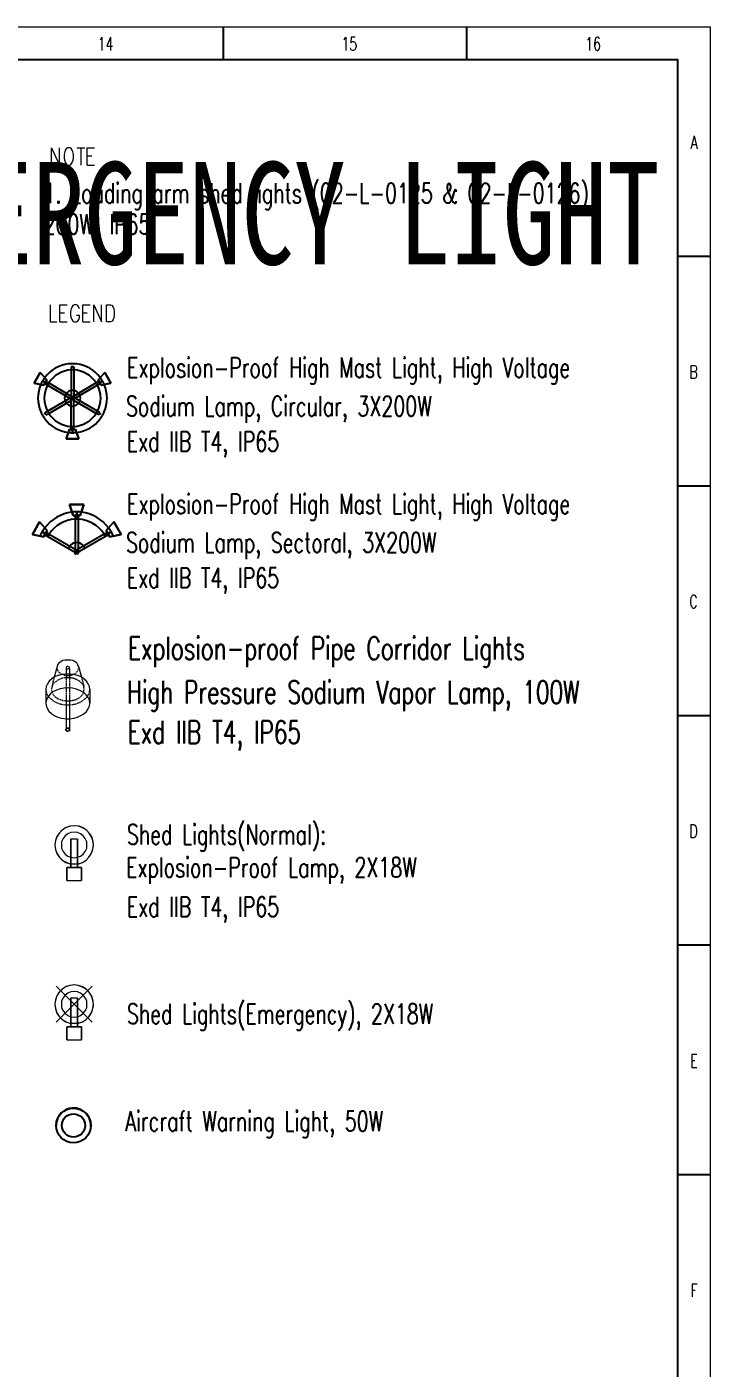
# Model space of a CAD drawing. Header units: millimetres. Extents: x -10601437 to -7750070, y 4687163 to 5113883.
# Drawn here: x -8552413 to -8446589, y 4906151 to 5113883 of the extents above; entities that cross this region are included whole.
import ezdxf
from ezdxf.enums import TextEntityAlignment as Align

# ---------------------------------------------------------------- set-up
doc = ezdxf.new("R2010")
doc.units = ezdxf.units.MM
for name, color, linetype in [('Layer 1', 7, 'Continuous'), ('LGT1', 7, 'Continuous'), ('照明平面设备层', 1, 'Continuous')]:
    doc.layers.add(name, color=color, linetype=linetype)
doc.styles.add('HZTXT', font='simplexs.shx', dxfattribs={"width": 0.7, "bigfont": 'hztxt.shx'})
doc.styles.get("Standard").update_dxf_attribs({"font": 'romanc.SHX', "width": 0.75, "bigfont": 'hztxt.shx'})
doc.styles.add('TEG BORDER', font='txt_qlt.shx', dxfattribs={"width": 0.7, "bigfont": 'hztxt.shx'})

# ---------------------------------------------------------------- blocks, each defined once
blk = doc.blocks.new('252 BORDER A2')
for p, q in [((519.75, 420), (519.75, 415)), ((556.87, 420), (556.87, 415)), ((594, 385), (589, 385)), ((594, 350), (589, 350)), ((594, 315), (589, 315)), ((594, 280), (589, 280)), ((594, 245), (589, 245))]:
    blk.add_line(p, q)
at = {"color": 5, "lineweight": 15}
blk.add_lwpolyline([(0, 420), (594, 420), (594, 0), (0, 0)], close=True, dxfattribs=at)
blk.add_lwpolyline([(5, 415), (589, 415), (589, 5), (5, 5)], close=True)
at = {"char_height": 2, "width": 2, "style": 'TEG BORDER'}
for s, insert, attachment_point in [('\\pi-0.033333;14', (500.67, 418.41), 1), ('\\pi2.2204e-016;15', (537.8, 418.41), 1), ('\\pi0.033333;16', (574.92, 418.41), 1), ('A', (592.09, 403.39), 3), ('B', (592.09, 368.39), 3), ('C', (592.09, 333.39), 3), ('D', (592.09, 298.39), 3), ('E', (592.09, 263.39), 3), ('F', (592.09, 228.39), 3)]:
    blk.add_mtext(s, dxfattribs=dict(at, insert=insert, attachment_point=attachment_point))

msp = doc.modelspace()

# ---------------------------------------------------------------- linework, layer by layer
at = {"layer": 'Layer 1', "color": 0, "lineweight": 5}
for points in [[(-8548599, 5092461), (-8548599, 5095164), (-8547334, 5092461), (-8547334, 5095164)], [(-8546114, 5095164), (-8546288, 5095033), (-8546462, 5094772), (-8546550, 5094510), (-8546637, 5094118), (-8546637, 5093508), (-8546550, 5093115), (-8546462, 5092854), (-8546288, 5092592), (-8546114, 5092461), (-8545721, 5092461), (-8545547, 5092592), (-8545373, 5092854), (-8545286, 5093115), (-8545198, 5093508), (-8545198, 5094118), (-8545286, 5094510), (-8545373, 5094772), (-8545547, 5095033), (-8545721, 5095164), (-8546114, 5095164)], [(-8544675, 5095164), (-8543411, 5095164)], [(-8544065, 5095164), (-8544065, 5092461)], [(-8543063, 5092461), (-8543063, 5095164), (-8541929, 5095164)], [(-8543063, 5093900), (-8542365, 5093900)], [(-8543063, 5092461), (-8541929, 5092461)], [(-8548809, 5070844), (-8548809, 5068185), (-8547763, 5068185)], [(-8547327, 5068185), (-8547327, 5070844), (-8546150, 5070844)], [(-8544276, 5070191), (-8544363, 5070452), (-8544537, 5070713), (-8544712, 5070844), (-8545104, 5070844), (-8545278, 5070713), (-8545453, 5070452), (-8545540, 5070191), (-8545627, 5069798), (-8545627, 5069188), (-8545540, 5068795), (-8545453, 5068534), (-8545278, 5068316), (-8545104, 5068185), (-8544712, 5068185), (-8544537, 5068316), (-8544363, 5068534), (-8544276, 5068795), (-8544276, 5069188), (-8544712, 5069188)], [(-8543753, 5068185), (-8543753, 5070844), (-8542619, 5070844)], [(-8542052, 5068185), (-8542052, 5070844), (-8540832, 5068185), (-8540832, 5070844)], [(-8540091, 5068185), (-8540091, 5070844), (-8539480, 5070844), (-8539219, 5070713), (-8539045, 5070452), (-8538958, 5070191), (-8538870, 5069798), (-8538870, 5069188), (-8538958, 5068795), (-8539045, 5068534), (-8539219, 5068316), (-8539480, 5068185), (-8540091, 5068185)], [(-8547327, 5069580), (-8546586, 5069580)], [(-8543753, 5069580), (-8543055, 5069580)], [(-8547327, 5068185), (-8546150, 5068185)], [(-8543753, 5068185), (-8542619, 5068185)]]:
    msp.add_lwpolyline(points, dxfattribs=at)
at = {"layer": 'Layer 1', "color": 1, "lineweight": 5}
for points in [[(-8547718, 5014833), (-8548164, 5013149), (-8548214, 5013000)], [(-8547718, 5014833), (-8547768, 5014684)], [(-8544401, 5014833), (-8544500, 5015080), (-8544599, 5015278), (-8544797, 5015427), (-8545044, 5015575), (-8545292, 5015724), (-8545589, 5015774), (-8545886, 5015823), (-8546233, 5015823), (-8546530, 5015774), (-8546827, 5015724), (-8547075, 5015575), (-8547322, 5015427), (-8547520, 5015278), (-8547669, 5015080), (-8547718, 5014833)], [(-8546233, 5014783), (-8546282, 5014783), (-8546332, 5014733), (-8546332, 5014684)], [(-8546035, 5014833), (-8546184, 5014833)], [(-8545886, 5014783), (-8545936, 5014833), (-8545985, 5014833)], [(-8545787, 5014634), (-8545787, 5014733), (-8545837, 5014733)], [(-8544401, 5014783), (-8544401, 5014833)], [(-8544401, 5014833), (-8543955, 5013149), (-8543906, 5013000)], [(-8544351, 5014634), (-8544351, 5014684)], [(-8542668, 5011119), (-8542668, 5011268), (-8542717, 5011713), (-8542915, 5012159), (-8543163, 5012555), (-8543559, 5012902), (-8544005, 5013199), (-8544550, 5013446), (-8545143, 5013595), (-8545738, 5013644), (-8546381, 5013644), (-8546976, 5013595), (-8547570, 5013446), (-8548115, 5013199), (-8548560, 5012902), (-8548956, 5012555), (-8549204, 5012159), (-8549402, 5011713), (-8549452, 5011268)], [(-8548263, 5012753), (-8548313, 5012604)], [(-8548214, 5012951), (-8548263, 5012802)], [(-8547768, 5012604), (-8547867, 5012505)], [(-8547768, 5014634), (-8547718, 5014486)], [(-8547718, 5014387), (-8547669, 5014288)], [(-8547570, 5012703), (-8547718, 5012654)], [(-8547619, 5014238), (-8547619, 5014140), (-8547570, 5014090)], [(-8547520, 5014040), (-8547471, 5013941), (-8547421, 5013941)], [(-8547421, 5012802), (-8547520, 5012753)], [(-8547372, 5013892), (-8547273, 5013793)], [(-8547223, 5012852), (-8547322, 5012852)], [(-8547223, 5013743), (-8547075, 5013694)], [(-8547025, 5012951), (-8547124, 5012902)], [(-8547025, 5013644), (-8546976, 5013644), (-8546926, 5013595)], [(-8546827, 5013000), (-8546877, 5013000), (-8546926, 5012951)], [(-8546827, 5013595), (-8546728, 5013545)], [(-8546580, 5013050), (-8546728, 5013000)], [(-8546629, 5013496), (-8546530, 5013496)], [(-8546381, 5013050), (-8546530, 5013050)], [(-8546431, 5013446), (-8546282, 5013446)], [(-8546332, 5014634), (-8546332, 5014536)], [(-8546332, 5014585), (-8546332, 5014536), (-8546282, 5014536), (-8546233, 5014486)], [(-8546332, 5014437), (-8546332, 5014288)], [(-8546332, 5014238), (-8546332, 5014090)], [(-8546332, 5014040), (-8546332, 5013892)], [(-8546332, 5013842), (-8546332, 5013694)], [(-8546332, 5013595), (-8546332, 5013496)], [(-8546332, 5013396), (-8546332, 5013248)], [(-8546332, 5013199), (-8546332, 5013050)], [(-8546184, 5013050), (-8546332, 5013050)], [(-8546332, 5013000), (-8546332, 5012852)], [(-8546332, 5012802), (-8546332, 5012654)], [(-8546233, 5013446), (-8546084, 5013446)], [(-8546184, 5014437), (-8546035, 5014437)], [(-8545985, 5013050), (-8546134, 5013050)], [(-8546035, 5013446), (-8545886, 5013446)], [(-8545985, 5014437), (-8545936, 5014437), (-8545886, 5014486)], [(-8545787, 5013050), (-8545886, 5013050)], [(-8545837, 5014536), (-8545787, 5014585), (-8545787, 5014634)], [(-8545837, 5013446), (-8545688, 5013446)], [(-8545787, 5014634), (-8545787, 5014536)], [(-8545787, 5014437), (-8545787, 5014288)], [(-8545787, 5014238), (-8545787, 5014090)], [(-8545787, 5014040), (-8545787, 5013892)], [(-8545787, 5013842), (-8545787, 5013694)], [(-8545787, 5013595), (-8545787, 5013496)], [(-8545787, 5013396), (-8545787, 5013248)], [(-8545787, 5013199), (-8545787, 5013050)], [(-8545787, 5013000), (-8545787, 5012852)], [(-8545787, 5012802), (-8545787, 5012654)], [(-8545540, 5013050), (-8545688, 5013050)], [(-8545639, 5013496), (-8545490, 5013496)], [(-8545342, 5013000), (-8545441, 5013000), (-8545490, 5013050)], [(-8545391, 5013545), (-8545292, 5013595)], [(-8545143, 5012951), (-8545292, 5013000)], [(-8545193, 5013595), (-8545094, 5013644)], [(-8544946, 5012902), (-8544995, 5012902), (-8545094, 5012951)], [(-8545044, 5013694), (-8544896, 5013743)], [(-8544747, 5012802), (-8544896, 5012852)], [(-8544846, 5013793), (-8544747, 5013892)], [(-8544698, 5013941), (-8544648, 5013991), (-8544599, 5014040)], [(-8544550, 5012753), (-8544599, 5012753), (-8544698, 5012802)], [(-8544550, 5014090), (-8544500, 5014189)], [(-8544401, 5012604), (-8544500, 5012703)], [(-8544450, 5014288), (-8544401, 5014387)], [(-8544401, 5014486), (-8544351, 5014634)], [(-8544203, 5012505), (-8544351, 5012604)], [(-8543906, 5012951), (-8543856, 5012802)], [(-8543856, 5012753), (-8543806, 5012604)], [(-8542668, 5009138), (-8542717, 5009584), (-8542915, 5010030), (-8543212, 5010426), (-8543609, 5010772), (-8544104, 5011069), (-8544698, 5011317), (-8545342, 5011465), (-8545985, 5011515), (-8546629, 5011465), (-8547273, 5011366), (-8547818, 5011168), (-8548362, 5010871), (-8548808, 5010525), (-8549105, 5010128), (-8549352, 5009683), (-8549452, 5009237), (-8549402, 5008792), (-8549253, 5008346), (-8549006, 5007900), (-8548610, 5007554), (-8548164, 5007207), (-8547619, 5006959), (-8546976, 5006811), (-8546332, 5006712)], [(-8549452, 5011268), (-8549452, 5011119)], [(-8549452, 5011268), (-8549452, 5009138)], [(-8549402, 5011069), (-8549402, 5010921)], [(-8549402, 5010822), (-8549352, 5010723)], [(-8549303, 5010624), (-8549253, 5010525)], [(-8548610, 5011465), (-8548610, 5011317)], [(-8548610, 5011218), (-8548610, 5011119)], [(-8548511, 5011713), (-8548560, 5011614)], [(-8548560, 5011664), (-8548560, 5011515)], [(-8548560, 5011020), (-8548560, 5010921)], [(-8548461, 5011961), (-8548511, 5011812)], [(-8548461, 5011862), (-8548511, 5011762), (-8548511, 5011713)], [(-8548511, 5010822), (-8548511, 5010772), (-8548461, 5010723)], [(-8548412, 5012159), (-8548461, 5012010)], [(-8548362, 5012357), (-8548412, 5012208)], [(-8548362, 5012010), (-8548412, 5011911)], [(-8548412, 5010624), (-8548362, 5010525)], [(-8548313, 5012555), (-8548362, 5012406)], [(-8548263, 5012208), (-8548313, 5012109)], [(-8548115, 5012357), (-8548214, 5012258)], [(-8547917, 5012456), (-8548065, 5012406)], [(-8546332, 5012555), (-8546332, 5012456)], [(-8546332, 5012357), (-8546332, 5012208)], [(-8546332, 5012159), (-8546332, 5012010)], [(-8546332, 5011961), (-8546332, 5011812)], [(-8546332, 5011713), (-8546332, 5011614)], [(-8546332, 5011515), (-8546332, 5011366)], [(-8546332, 5011317), (-8546332, 5011168)], [(-8546332, 5011119), (-8546332, 5010970)], [(-8546332, 5010921), (-8546332, 5010772)], [(-8546332, 5010673), (-8546332, 5010574)], [(-8545787, 5012555), (-8545787, 5012456)], [(-8545787, 5012357), (-8545787, 5012208)], [(-8545787, 5012159), (-8545787, 5012010)], [(-8545787, 5011961), (-8545787, 5011812)], [(-8545787, 5011713), (-8545787, 5011614)], [(-8545787, 5011515), (-8545787, 5011366)], [(-8545787, 5011317), (-8545787, 5011168)], [(-8545787, 5011119), (-8545787, 5010970)], [(-8545787, 5010921), (-8545787, 5010772)], [(-8545787, 5010673), (-8545787, 5010574)], [(-8544054, 5012357), (-8544153, 5012456)], [(-8543906, 5012208), (-8543906, 5012258), (-8544005, 5012307)], [(-8543806, 5012060), (-8543856, 5012159)], [(-8543806, 5012555), (-8543757, 5012406)], [(-8543757, 5012357), (-8543708, 5012208)], [(-8543658, 5011911), (-8543708, 5011961), (-8543757, 5012010)], [(-8543757, 5010525), (-8543708, 5010624), (-8543658, 5010673)], [(-8543708, 5012159), (-8543658, 5012010)], [(-8543658, 5011961), (-8543609, 5011812)], [(-8543609, 5011713), (-8543658, 5011812)], [(-8543658, 5010723), (-8543609, 5010871)], [(-8543609, 5011713), (-8543559, 5011614)], [(-8543559, 5011515), (-8543559, 5011614)], [(-8543509, 5011268), (-8543559, 5011416)], [(-8543559, 5011119), (-8543509, 5011268)], [(-8543559, 5010921), (-8543559, 5011069)], [(-8542866, 5010525), (-8542816, 5010624)], [(-8542767, 5010723), (-8542717, 5010822)], [(-8542717, 5010921), (-8542717, 5011069)], [(-8542668, 5011268), (-8542668, 5009138)], [(-8549253, 5010475), (-8549204, 5010426), (-8549155, 5010327)], [(-8549155, 5010277), (-8549055, 5010178)], [(-8549006, 5010128), (-8548956, 5010030), (-8548907, 5009980)], [(-8548857, 5009931), (-8548758, 5009831)], [(-8548709, 5009831), (-8548610, 5009732)], [(-8548560, 5009683), (-8548461, 5009584)], [(-8548412, 5009534), (-8548263, 5009485)], [(-8548313, 5010475), (-8548263, 5010376)], [(-8548214, 5010327), (-8548115, 5010228)], [(-8548214, 5009435), (-8548115, 5009386)], [(-8548065, 5010178), (-8547917, 5010079)], [(-8548065, 5009336), (-8547917, 5009287)], [(-8547867, 5010030), (-8547768, 5009931)], [(-8547867, 5009237), (-8547718, 5009188)], [(-8547718, 5009931), (-8547570, 5009831)], [(-8547669, 5009188), (-8547570, 5009138), (-8547520, 5009138)], [(-8547520, 5009831), (-8547421, 5009732)], [(-8547471, 5009089), (-8547322, 5009039)], [(-8547322, 5009732), (-8547223, 5009683)], [(-8547273, 5009039), (-8547124, 5008990)], [(-8547124, 5009634), (-8547025, 5009634)], [(-8547075, 5008990), (-8546976, 5008990), (-8546926, 5008940)], [(-8546926, 5009584), (-8546827, 5009584)], [(-8546877, 5008940), (-8546728, 5008940)], [(-8546728, 5009534), (-8546580, 5009534)], [(-8546629, 5008940), (-8546530, 5008890)], [(-8546530, 5009534), (-8546431, 5009485), (-8546381, 5009485)], [(-8546431, 5008890), (-8546282, 5008890)], [(-8546332, 5010475), (-8546332, 5010327)], [(-8546332, 5010277), (-8546332, 5010128)], [(-8546332, 5010079), (-8546332, 5009931)], [(-8546332, 5009881), (-8546332, 5009732)], [(-8546332, 5009634), (-8546332, 5009485)], [(-8546332, 5009485), (-8546184, 5009485)], [(-8546332, 5009435), (-8546332, 5009287)], [(-8546332, 5009237), (-8546332, 5005276)], [(-8546233, 5008890), (-8546084, 5008890)], [(-8546134, 5009485), (-8545985, 5009485)], [(-8546035, 5008890), (-8545886, 5008890)], [(-8545886, 5009485), (-8545787, 5009485)], [(-8545837, 5008890), (-8545688, 5008890)], [(-8545787, 5010475), (-8545787, 5010327)], [(-8545787, 5010277), (-8545787, 5010128)], [(-8545787, 5010079), (-8545787, 5009931)], [(-8545787, 5009881), (-8545787, 5009732)], [(-8545787, 5009634), (-8545787, 5009485)], [(-8545787, 5009435), (-8545787, 5009287)], [(-8545787, 5009237), (-8545787, 5005276)], [(-8545787, 5006712), (-8545143, 5006811), (-8544550, 5006959), (-8544054, 5007207), (-8543559, 5007504), (-8543163, 5007851), (-8542915, 5008247), (-8542717, 5008693), (-8542668, 5009138)], [(-8545688, 5009485), (-8545540, 5009534)], [(-8545589, 5008890), (-8545490, 5008940)], [(-8545490, 5009534), (-8545342, 5009534)], [(-8545391, 5008940), (-8545243, 5008940)], [(-8545292, 5009584), (-8545143, 5009584)], [(-8545193, 5008940), (-8545143, 5008990), (-8545044, 5008990)], [(-8545094, 5009634), (-8544946, 5009634)], [(-8544995, 5008990), (-8544846, 5009039)], [(-8544896, 5009683), (-8544747, 5009732)], [(-8544797, 5009039), (-8544648, 5009089)], [(-8544698, 5009782), (-8544599, 5009831), (-8544550, 5009831)], [(-8544599, 5009138), (-8544550, 5009138), (-8544450, 5009188)], [(-8544500, 5009831), (-8544401, 5009931)], [(-8544401, 5009188), (-8544252, 5009237)], [(-8544351, 5009980), (-8544203, 5010030)], [(-8544203, 5009287), (-8544054, 5009336)], [(-8544153, 5010079), (-8544054, 5010178)], [(-8544005, 5010228), (-8543906, 5010327)], [(-8544005, 5009386), (-8543906, 5009435)], [(-8543856, 5010376), (-8543806, 5010475)], [(-8543856, 5009485), (-8543708, 5009534)], [(-8543658, 5009584), (-8543559, 5009683)], [(-8543509, 5009732), (-8543410, 5009831)], [(-8543361, 5009831), (-8543262, 5009931)], [(-8543212, 5009980), (-8543163, 5010030), (-8543113, 5010128)], [(-8543064, 5010178), (-8542965, 5010277)], [(-8542965, 5010327), (-8542915, 5010426), (-8542866, 5010475)], [(-8546332, 5006712), (-8546184, 5006712)], [(-8546134, 5006712), (-8545985, 5006712)], [(-8545936, 5006712), (-8545787, 5006712)], [(-8546381, 5005128), (-8546431, 5005078), (-8546431, 5005028)], [(-8546381, 5005128), (-8546431, 5005078), (-8546431, 5005028)], [(-8546431, 5005028), (-8546431, 5004979), (-8546381, 5004979)], [(-8546431, 5005028), (-8546431, 5004979), (-8546381, 5004979)], [(-8546233, 5005226), (-8546332, 5005226), (-8546332, 5005177)], [(-8546233, 5005226), (-8546332, 5005226), (-8546332, 5005177)], [(-8546233, 5005177), (-8546282, 5005177), (-8546332, 5005128), (-8546332, 5005078)], [(-8546332, 5005177), (-8546332, 5005028)], [(-8546332, 5004979), (-8546332, 5004929), (-8546282, 5004929), (-8546233, 5004880)], [(-8546332, 5004880), (-8546282, 5004830), (-8546233, 5004830)], [(-8546332, 5004880), (-8546282, 5004830), (-8546233, 5004830)], [(-8546035, 5005276), (-8546184, 5005276)], [(-8546035, 5005276), (-8546184, 5005276)], [(-8546035, 5005226), (-8546184, 5005226)], [(-8546184, 5004880), (-8546134, 5004830), (-8546035, 5004830)], [(-8546184, 5004781), (-8546035, 5004781)], [(-8546184, 5004781), (-8546035, 5004781)], [(-8545837, 5005226), (-8545886, 5005276), (-8545985, 5005276)], [(-8545837, 5005226), (-8545886, 5005276), (-8545985, 5005276)], [(-8545886, 5005177), (-8545936, 5005226), (-8545985, 5005226)], [(-8545985, 5004830), (-8545936, 5004830), (-8545886, 5004880)], [(-8545985, 5004781), (-8545936, 5004781), (-8545886, 5004830), (-8545837, 5004830)], [(-8545985, 5004781), (-8545936, 5004781), (-8545886, 5004830), (-8545837, 5004830)], [(-8545787, 5005028), (-8545787, 5005128), (-8545837, 5005128)], [(-8545837, 5004929), (-8545787, 5004979), (-8545787, 5005028)], [(-8545688, 5005078), (-8545738, 5005128), (-8545787, 5005177)], [(-8545787, 5005177), (-8545787, 5005028)], [(-8545688, 5005078), (-8545738, 5005128), (-8545787, 5005177)], [(-8545787, 5004880), (-8545738, 5004929), (-8545738, 5004979), (-8545688, 5004979)], [(-8545787, 5004880), (-8545738, 5004929), (-8545738, 5004979), (-8545688, 5004979)], [(-8542096, 4986974), (-8542140, 4987672), (-8542314, 4988325), (-8542663, 4988892), (-8543099, 4989415), (-8543665, 4989808), (-8544319, 4990069), (-8544973, 4990156), (-8545670, 4990113), (-8546325, 4989895), (-8546891, 4989546), (-8547371, 4989066), (-8547763, 4988500), (-8547981, 4987846), (-8548068, 4987192)], [(-8542096, 4987192), (-8542183, 4987846), (-8542401, 4988456), (-8542750, 4989023), (-8543229, 4989502), (-8543796, 4989851), (-8544407, 4990069), (-8545104, 4990156), (-8545758, 4990069), (-8546368, 4989851), (-8546935, 4989502), (-8547414, 4989023), (-8547763, 4988456), (-8547981, 4987846), (-8548068, 4987192), (-8547981, 4986495), (-8547763, 4985884), (-8547414, 4985317), (-8546935, 4984838), (-8546368, 4984489), (-8545758, 4984271), (-8545104, 4984184), (-8544407, 4984271), (-8543796, 4984489), (-8543229, 4984838), (-8542750, 4985317), (-8542401, 4985884), (-8542183, 4986495), (-8542096, 4987192)], [(-8543099, 4987192), (-8543142, 4987672), (-8543360, 4988194), (-8543665, 4988587), (-8544101, 4988892), (-8544581, 4989110), (-8545104, 4989154), (-8545584, 4989110), (-8546063, 4988892), (-8546499, 4988587), (-8546804, 4988194), (-8547022, 4987672), (-8547066, 4987192), (-8547022, 4986669), (-8546804, 4986189), (-8546499, 4985753), (-8546063, 4985448), (-8545584, 4985274), (-8545104, 4985187), (-8544581, 4985274), (-8544101, 4985448), (-8543665, 4985753), (-8543360, 4986189), (-8543142, 4986669), (-8543099, 4987192)], [(-8545584, 4988151), (-8545584, 4983705)], [(-8544581, 4983705), (-8545584, 4983705), (-8545584, 4988151)], [(-8544581, 4983705), (-8544581, 4988151), (-8544581, 4984010), (-8544581, 4983705), (-8545584, 4983705)], [(-8545584, 4988151), (-8544581, 4988151)], [(-8545584, 4988151), (-8544581, 4988151)], [(-8548068, 4987192), (-8547981, 4986495), (-8547763, 4985841), (-8547371, 4985230), (-8546848, 4984795), (-8546237, 4984446), (-8545584, 4984228)], [(-8544363, 4984271), (-8543796, 4984489), (-8543229, 4984838), (-8542793, 4985274), (-8542445, 4985797), (-8542227, 4986364), (-8542096, 4986974)], [(-8546194, 4981699), (-8546194, 4983705), (-8543971, 4983705), (-8543971, 4981699)], [(-8546194, 4983705), (-8546194, 4981699)], [(-8543971, 4983705), (-8546194, 4983705)], [(-8544363, 4984271), (-8544581, 4984228), (-8545584, 4984228)], [(-8543971, 4981699), (-8543971, 4983705)], [(-8546194, 4981699), (-8543971, 4981699)], [(-8546194, 4981699), (-8543971, 4981699)], [(-8542096, 4962286), (-8542140, 4962983), (-8542314, 4963637), (-8542663, 4964248), (-8543099, 4964727), (-8543665, 4965119), (-8544319, 4965381), (-8544973, 4965511), (-8545670, 4965425), (-8546325, 4965250), (-8546891, 4964858), (-8547371, 4964422), (-8547763, 4963812), (-8547981, 4963201), (-8548068, 4962504)], [(-8542096, 4962504), (-8542183, 4963158), (-8542401, 4963812), (-8542750, 4964378), (-8543229, 4964858), (-8543796, 4965206), (-8544407, 4965425), (-8545104, 4965511), (-8545758, 4965425), (-8546368, 4965206), (-8546935, 4964858), (-8547414, 4964378), (-8547763, 4963812), (-8547981, 4963158), (-8548068, 4962504), (-8547981, 4961850), (-8547763, 4961196), (-8547414, 4960629), (-8546935, 4960150), (-8546368, 4959801), (-8545758, 4959583), (-8545104, 4959540), (-8544407, 4959583), (-8543796, 4959801), (-8543229, 4960150), (-8542750, 4960629), (-8542401, 4961196), (-8542183, 4961850), (-8542096, 4962504)], [(-8547850, 4959714), (-8542314, 4965294)], [(-8547850, 4965294), (-8542314, 4959714)], [(-8543099, 4962504), (-8543142, 4963027), (-8543360, 4963506), (-8543665, 4963899), (-8544101, 4964248), (-8544581, 4964422), (-8545104, 4964509), (-8545584, 4964422), (-8546063, 4964248), (-8546499, 4963899), (-8546804, 4963506), (-8547022, 4963027), (-8547066, 4962504), (-8547022, 4961981), (-8546804, 4961501), (-8546499, 4961109), (-8546063, 4960760), (-8545584, 4960586), (-8545104, 4960499), (-8544581, 4960586), (-8544101, 4960760), (-8543665, 4961109), (-8543360, 4961501), (-8543142, 4961981), (-8543099, 4962504)], [(-8545584, 4963506), (-8545584, 4959016)], [(-8544581, 4959016), (-8545584, 4959016), (-8545584, 4963506)], [(-8544581, 4959016), (-8544581, 4963506), (-8544581, 4959321), (-8544581, 4959016), (-8545584, 4959016)], [(-8545584, 4963506), (-8544581, 4963506)], [(-8545584, 4963506), (-8544581, 4963506)], [(-8548068, 4962504), (-8547981, 4961806), (-8547763, 4961152), (-8547371, 4960586), (-8546848, 4960106), (-8546237, 4959757), (-8545584, 4959540)], [(-8544363, 4959627), (-8543796, 4959801), (-8543229, 4960150), (-8542793, 4960586), (-8542445, 4961109), (-8542227, 4961676), (-8542096, 4962286)], [(-8546194, 4957011), (-8546194, 4959016), (-8543971, 4959016), (-8543971, 4957011)], [(-8546194, 4959016), (-8546194, 4957011)], [(-8543971, 4959016), (-8546194, 4959016)], [(-8544363, 4959627), (-8544581, 4959540), (-8545584, 4959540)], [(-8543971, 4957011), (-8543971, 4959016)], [(-8546194, 4957011), (-8543971, 4957011)], [(-8546194, 4957011), (-8543971, 4957011)]]:
    msp.add_lwpolyline(points, dxfattribs=at)
at = {"layer": '照明平面设备层', "color": 1, "linetype": 'Continuous'}
for p, q in [((-8551297, 5058688), (-8550325, 5060372)), ((-8550325, 5060372), (-8551297, 5058688)), ((-8550325, 5060372), (-8551297, 5058688)), ((-8551297, 5058688), (-8550325, 5060372)), ((-8550325, 5060372), (-8549306, 5059222)), ((-8550325, 5060372), (-8549306, 5059222)), ((-8549306, 5059222), (-8550325, 5060372)), ((-8550325, 5060372), (-8549306, 5059222)), ((-8545146, 5061231), (-8545534, 5061231)), ((-8545534, 5061231), (-8545340, 5061231)), ((-8545146, 5061231), (-8545534, 5061231)), ((-8545534, 5061231), (-8545340, 5061231)), ((-8545534, 5061231), (-8545534, 5060741)), ((-8545534, 5060741), (-8545534, 5056708)), ((-8545340, 5061231), (-8545146, 5061231)), ((-8545340, 5061231), (-8545146, 5061231)), ((-8545146, 5061231), (-8545146, 5060741)), ((-8545146, 5060741), (-8545146, 5056708)), ((-8540354, 5060372), (-8541374, 5059222)), ((-8540354, 5060372), (-8541374, 5059222)), ((-8541374, 5059222), (-8540354, 5060372)), ((-8541374, 5059222), (-8540354, 5060372)), ((-8540354, 5060372), (-8539382, 5058688)), ((-8539382, 5058688), (-8540354, 5060372)), ((-8539382, 5058688), (-8540354, 5060372)), ((-8540354, 5060372), (-8539382, 5058688)), ((-8551297, 5058688), (-8549792, 5058380)), ((-8551297, 5058688), (-8549792, 5058380)), ((-8549792, 5058380), (-8551297, 5058688)), ((-8549792, 5058380), (-8551297, 5058688)), ((-8549549, 5058801), (-8549970, 5059044)), ((-8549970, 5059044), (-8549549, 5058801)), ((-8549549, 5058801), (-8549970, 5059044)), ((-8549970, 5059044), (-8549549, 5058801)), ((-8549792, 5058380), (-8549306, 5059222)), ((-8549306, 5059222), (-8549792, 5058380)), ((-8549306, 5059222), (-8549792, 5058380)), ((-8549792, 5058380), (-8549306, 5059222)), ((-8549452, 5058969), (-8549646, 5058633)), ((-8549452, 5058969), (-8549646, 5058633)), ((-8549646, 5058633), (-8549221, 5058388)), ((-8549549, 5058801), (-8549128, 5058558)), ((-8549163, 5058578), (-8549549, 5058801)), ((-8549549, 5058801), (-8549128, 5058558)), ((-8549163, 5058578), (-8549549, 5058801)), ((-8549452, 5058969), (-8549027, 5058724)), ((-8549221, 5058388), (-8545729, 5056371)), ((-8549128, 5058558), (-8549163, 5058578)), ((-8549128, 5058558), (-8549163, 5058578)), ((-8549027, 5058724), (-8545534, 5056708)), ((-8541653, 5058724), (-8545146, 5056708)), ((-8541458, 5058388), (-8544951, 5056371)), ((-8541228, 5058969), (-8541653, 5058724)), ((-8541131, 5058801), (-8541552, 5058558)), ((-8541131, 5058801), (-8541552, 5058558)), ((-8541552, 5058558), (-8541517, 5058578)), ((-8541552, 5058558), (-8541517, 5058578)), ((-8541517, 5058578), (-8541131, 5058801)), ((-8541517, 5058578), (-8541131, 5058801)), ((-8541034, 5058633), (-8541458, 5058388)), ((-8540888, 5058380), (-8541374, 5059222)), ((-8541374, 5059222), (-8540888, 5058380)), ((-8541374, 5059222), (-8540888, 5058380)), ((-8540888, 5058380), (-8541374, 5059222)), ((-8541228, 5058969), (-8541034, 5058633)), ((-8541228, 5058969), (-8541034, 5058633)), ((-8541131, 5058801), (-8540710, 5059044)), ((-8540710, 5059044), (-8541131, 5058801)), ((-8541131, 5058801), (-8540710, 5059044)), ((-8540710, 5059044), (-8541131, 5058801)), ((-8539382, 5058688), (-8540888, 5058380)), ((-8539382, 5058688), (-8540888, 5058380)), ((-8540888, 5058380), (-8539382, 5058688)), ((-8539382, 5058688), (-8540888, 5058380)), ((-8549221, 5054355), (-8545729, 5056371)), ((-8545729, 5056371), (-8545437, 5056539)), ((-8545729, 5056371), (-8545437, 5056203)), ((-8545534, 5056708), (-8545243, 5056539)), ((-8545534, 5056708), (-8545534, 5056371)), ((-8545146, 5056371), (-8545534, 5056371)), ((-8545534, 5056371), (-8545340, 5056371)), ((-8545340, 5056371), (-8545534, 5056371)), ((-8545534, 5056371), (-8545146, 5056371)), ((-8545534, 5056034), (-8545534, 5056371)), ((-8545534, 5056034), (-8545243, 5056203)), ((-8545146, 5056708), (-8545437, 5056539)), ((-8545340, 5056371), (-8545437, 5056539)), ((-8545437, 5056539), (-8545243, 5056203)), ((-8545243, 5056203), (-8545437, 5056539)), ((-8545437, 5056539), (-8545340, 5056371)), ((-8545437, 5056203), (-8545243, 5056539)), ((-8545243, 5056539), (-8545437, 5056203)), ((-8545340, 5056371), (-8545437, 5056203)), ((-8545437, 5056203), (-8545340, 5056371)), ((-8545146, 5056034), (-8545437, 5056203)), ((-8545243, 5056539), (-8545340, 5056371)), ((-8545340, 5056371), (-8545243, 5056539)), ((-8545243, 5056203), (-8545340, 5056371)), ((-8545340, 5056371), (-8545243, 5056203)), ((-8545340, 5056371), (-8545146, 5056371)), ((-8545146, 5056371), (-8545340, 5056371)), ((-8544951, 5056371), (-8545243, 5056539)), ((-8544951, 5056371), (-8545243, 5056203)), ((-8545146, 5056708), (-8545146, 5056371)), ((-8545146, 5056034), (-8545146, 5056371)), ((-8541458, 5054355), (-8544951, 5056371)), ((-8549646, 5054109), (-8549221, 5054355)), ((-8549027, 5054018), (-8545534, 5056034)), ((-8545534, 5052001), (-8545534, 5056034)), ((-8545146, 5052001), (-8545146, 5056034)), ((-8541653, 5054018), (-8545146, 5056034)), ((-8541034, 5054109), (-8541458, 5054355)), ((-8549452, 5053773), (-8549646, 5054109)), ((-8549452, 5053773), (-8549646, 5054109)), ((-8549452, 5053773), (-8549027, 5054018)), ((-8541228, 5053773), (-8541653, 5054018)), ((-8541034, 5054109), (-8541228, 5053773)), ((-8541034, 5054109), (-8541228, 5053773)), ((-8545826, 5051511), (-8546312, 5050053)), ((-8546312, 5050053), (-8545826, 5051511)), ((-8546312, 5050053), (-8545826, 5051511)), ((-8546312, 5050053), (-8545826, 5051511)), ((-8544368, 5050053), (-8546312, 5050053)), ((-8546312, 5050053), (-8544368, 5050053)), ((-8546312, 5050053), (-8544368, 5050053)), ((-8544368, 5050053), (-8546312, 5050053)), ((-8544854, 5051511), (-8545826, 5051511)), ((-8545826, 5051511), (-8544854, 5051511)), ((-8545826, 5051511), (-8544854, 5051511)), ((-8544854, 5051511), (-8545826, 5051511)), ((-8545534, 5051511), (-8545534, 5052001)), ((-8545146, 5051511), (-8545534, 5051511)), ((-8545146, 5051511), (-8545534, 5051511)), ((-8545340, 5051957), (-8545340, 5051997)), ((-8545340, 5051997), (-8545340, 5051025)), ((-8545340, 5051957), (-8545340, 5051997)), ((-8545340, 5051997), (-8545340, 5051025)), ((-8545340, 5051511), (-8545340, 5051957)), ((-8545340, 5051511), (-8545340, 5051957)), ((-8545340, 5051025), (-8545340, 5051511)), ((-8545340, 5051025), (-8545340, 5051511)), ((-8545146, 5051511), (-8545146, 5052001)), ((-8544368, 5050053), (-8544854, 5051511)), ((-8544368, 5050053), (-8544854, 5051511)), ((-8544854, 5051511), (-8544368, 5050053)), ((-8544854, 5051511), (-8544368, 5050053)), ((-8545251, 5038203), (-8545811, 5039883)), ((-8545811, 5039883), (-8545251, 5038203)), ((-8545811, 5039883), (-8545251, 5038203)), ((-8545811, 5039883), (-8545251, 5038203)), ((-8543571, 5039883), (-8545811, 5039883)), ((-8545811, 5039883), (-8543571, 5039883)), ((-8545811, 5039883), (-8543571, 5039883)), ((-8543571, 5039883), (-8545811, 5039883)), ((-8543571, 5039883), (-8544131, 5038203)), ((-8543571, 5039883), (-8544131, 5038203)), ((-8544131, 5038203), (-8543571, 5039883)), ((-8544131, 5038203), (-8543571, 5039883)), ((-8544131, 5038203), (-8545251, 5038203)), ((-8545251, 5038203), (-8544131, 5038203)), ((-8545251, 5038203), (-8544131, 5038203)), ((-8544131, 5038203), (-8545251, 5038203)), ((-8544467, 5038203), (-8544915, 5038203)), ((-8544915, 5038203), (-8544691, 5038203)), ((-8544467, 5038203), (-8544915, 5038203)), ((-8544915, 5038203), (-8544691, 5038203)), ((-8544915, 5038203), (-8544915, 5037638)), ((-8544915, 5037638), (-8544915, 5032991)), ((-8544691, 5038763), (-8544691, 5038203)), ((-8544691, 5037643), (-8544691, 5038763)), ((-8544691, 5038763), (-8544691, 5038203)), ((-8544691, 5037643), (-8544691, 5038763)), ((-8544691, 5038203), (-8544467, 5038203)), ((-8544691, 5038203), (-8544467, 5038203)), ((-8544467, 5038203), (-8544467, 5037638)), ((-8544467, 5037638), (-8544467, 5032991)), ((-8551556, 5035273), (-8550436, 5037213)), ((-8550436, 5037213), (-8551556, 5035273)), ((-8550436, 5037213), (-8551556, 5035273)), ((-8551556, 5035273), (-8550436, 5037213)), ((-8550436, 5037213), (-8549261, 5035888)), ((-8550436, 5037213), (-8549261, 5035888)), ((-8549261, 5035888), (-8550436, 5037213)), ((-8550436, 5037213), (-8549261, 5035888)), ((-8549541, 5035403), (-8550026, 5035683)), ((-8550026, 5035683), (-8549541, 5035403)), ((-8549541, 5035403), (-8550026, 5035683)), ((-8550026, 5035683), (-8549541, 5035403)), ((-8549821, 5034918), (-8549261, 5035888)), ((-8549261, 5035888), (-8549821, 5034918)), ((-8549261, 5035888), (-8549821, 5034918)), ((-8549821, 5034918), (-8549261, 5035888)), ((-8549429, 5035597), (-8549653, 5035209)), ((-8549429, 5035597), (-8549653, 5035209)), ((-8549429, 5035597), (-8548940, 5035314)), ((-8539954, 5035597), (-8540443, 5035314)), ((-8538947, 5037213), (-8540122, 5035888)), ((-8538947, 5037213), (-8540122, 5035888)), ((-8540122, 5035888), (-8538947, 5037213)), ((-8540122, 5035888), (-8538947, 5037213)), ((-8539562, 5034918), (-8540122, 5035888)), ((-8540122, 5035888), (-8539562, 5034918)), ((-8540122, 5035888), (-8539562, 5034918)), ((-8539562, 5034918), (-8540122, 5035888)), ((-8539954, 5035597), (-8539730, 5035209)), ((-8539954, 5035597), (-8539730, 5035209)), ((-8539842, 5035403), (-8539357, 5035683)), ((-8539357, 5035683), (-8539842, 5035403)), ((-8539842, 5035403), (-8539357, 5035683)), ((-8539357, 5035683), (-8539842, 5035403)), ((-8538947, 5037213), (-8537827, 5035273)), ((-8537827, 5035273), (-8538947, 5037213)), ((-8537827, 5035273), (-8538947, 5037213)), ((-8538947, 5037213), (-8537827, 5035273)), ((-8551556, 5035273), (-8549821, 5034918)), ((-8551556, 5035273), (-8549821, 5034918)), ((-8549821, 5034918), (-8551556, 5035273)), ((-8549821, 5034918), (-8551556, 5035273)), ((-8549653, 5035209), (-8549164, 5034926)), ((-8549541, 5035403), (-8549056, 5035123)), ((-8549097, 5035146), (-8549541, 5035403)), ((-8549541, 5035403), (-8549056, 5035123)), ((-8549097, 5035146), (-8549541, 5035403)), ((-8549164, 5034926), (-8545139, 5032603)), ((-8549056, 5035123), (-8549097, 5035146)), ((-8549056, 5035123), (-8549097, 5035146)), ((-8548940, 5035314), (-8544915, 5032991)), ((-8540443, 5035314), (-8544467, 5032991)), ((-8540219, 5034926), (-8544243, 5032603)), ((-8539842, 5035403), (-8540327, 5035123)), ((-8539842, 5035403), (-8540327, 5035123)), ((-8540327, 5035123), (-8540286, 5035146)), ((-8540327, 5035123), (-8540286, 5035146)), ((-8540286, 5035146), (-8539842, 5035403)), ((-8540286, 5035146), (-8539842, 5035403)), ((-8539730, 5035209), (-8540219, 5034926)), ((-8537827, 5035273), (-8539562, 5034918)), ((-8537827, 5035273), (-8539562, 5034918)), ((-8539562, 5034918), (-8537827, 5035273)), ((-8537827, 5035273), (-8539562, 5034918)), ((-8545139, 5032603), (-8544803, 5032797)), ((-8545139, 5032603), (-8544803, 5032409)), ((-8544915, 5032991), (-8544579, 5032797)), ((-8544915, 5032991), (-8544915, 5032603)), ((-8544467, 5032603), (-8544915, 5032603)), ((-8544915, 5032603), (-8544691, 5032603)), ((-8544691, 5032603), (-8544915, 5032603)), ((-8544915, 5032603), (-8544467, 5032603)), ((-8544915, 5032215), (-8544915, 5032603)), ((-8544915, 5032215), (-8544579, 5032409)), ((-8544467, 5032991), (-8544803, 5032797)), ((-8544691, 5032603), (-8544803, 5032797)), ((-8544803, 5032797), (-8544579, 5032409)), ((-8544579, 5032409), (-8544803, 5032797)), ((-8544803, 5032797), (-8544691, 5032603)), ((-8544803, 5032409), (-8544579, 5032797)), ((-8544579, 5032797), (-8544803, 5032409)), ((-8544691, 5032603), (-8544803, 5032409)), ((-8544803, 5032409), (-8544691, 5032603)), ((-8544467, 5032215), (-8544803, 5032409)), ((-8544579, 5032797), (-8544691, 5032603)), ((-8544691, 5032603), (-8544579, 5032797)), ((-8544579, 5032409), (-8544691, 5032603)), ((-8544691, 5032603), (-8544579, 5032409)), ((-8544691, 5032603), (-8544467, 5032603)), ((-8544467, 5032603), (-8544691, 5032603)), ((-8544243, 5032603), (-8544579, 5032797)), ((-8544243, 5032603), (-8544579, 5032409)), ((-8544467, 5032991), (-8544467, 5032603)), ((-8544467, 5032215), (-8544467, 5032603))]:
    msp.add_line(p, q, dxfattribs=at)
for centre, radius in [((-8545340, 5056371), 243), ((-8545340, 5056371), 243), ((-8544691, 5032603), 280), ((-8544691, 5032603), 280), ((-8545191, 4943741), 2698), ((-8545191, 4943741), 1799)]:
    msp.add_circle(centre, radius, dxfattribs=at)
for centre, radius, start, end in [((-8545340, 5056371), 5346, 96.86074, 143.17429), ((-8545340, 5056371), 4374, 92.54732, 147.45268), ((-8545340, 5056371), 5346, 90, 96.86074), ((-8545340, 5056371), 4374, 90, 92.54732), ((-8545340, 5056371), 5346, 83.18043, 90), ((-8545340, 5056371), 4374, 87.45268, 90), ((-8545340, 5056371), 4374, 32.54732, 87.45268), ((-8545340, 5056371), 5346, 36.82571, 83.18043), ((-8545340, 5056371), 5346, 156.82571, 203.17429), ((-8545340, 5056371), 5346, 150, 156.82571), ((-8545340, 5056371), 5346, 143.17429, 150), ((-8545340, 5056371), 4374, 152.54732, 207.45268), ((-8545340, 5056371), 4374, 150, 152.54732), ((-8545340, 5056371), 4374, 147.45268, 150), ((-8545340, 5056371), 4374, 30, 32.54732), ((-8545340, 5056371), 4374, 27.45268, 30), ((-8545340, 5056371), 4374, 332.54732, 27.45268), ((-8545340, 5056371), 5346, 30, 36.82571), ((-8545340, 5056371), 5346, 23.17429, 30), ((-8545340, 5056371), 5346, 336.82571, 23.17429), ((-8545340, 5056371), 1215, 159.2069, 200.7931), ((-8545340, 5056371), 1215, 159.2069, 200.7931), ((-8545340, 5056371), 1215, 140.7931, 159.2069), ((-8545340, 5056371), 1215, 140.7931, 159.2069), ((-8545340, 5056371), 1215, 99.2069, 140.7931), ((-8545340, 5056371), 1215, 99.2069, 140.7931), ((-8545340, 5056371), 1215, 80.7931, 99.2069), ((-8545340, 5056371), 1215, 80.7931, 99.2069), ((-8545340, 5056371), 1215, 39.2069, 80.7931), ((-8545340, 5056371), 1215, 39.2069, 80.7931), ((-8545340, 5056371), 1215, 20.7931, 39.2069), ((-8545340, 5056371), 1215, 20.7931, 39.2069), ((-8545340, 5056371), 1215, 339.2069, 20.7931), ((-8545340, 5056371), 1215, 0, 20.7931), ((-8545340, 5056371), 1215, 339.2069, 0), ((-8545340, 5056371), 5346, 203.17429, 210), ((-8545340, 5056371), 4374, 207.45268, 210), ((-8545340, 5056371), 4374, 210, 212.54732), ((-8545340, 5056371), 1215, 200.7931, 219.2069), ((-8545340, 5056371), 1215, 200.7931, 219.2069), ((-8545340, 5056371), 1215, 219.2069, 260.7931), ((-8545340, 5056371), 1215, 219.2069, 260.7931), ((-8545340, 5056371), 1215, 260.7931, 270), ((-8545340, 5056371), 1215, 260.7931, 279.2069), ((-8545340, 5056371), 1215, 270, 279.2069), ((-8545340, 5056371), 1215, 279.2069, 320.7931), ((-8545340, 5056371), 1215, 279.2069, 320.7931), ((-8545340, 5056371), 1215, 320.7931, 339.2069), ((-8545340, 5056371), 1215, 320.7931, 339.2069), ((-8545340, 5056371), 4374, 327.45268, 330), ((-8545340, 5056371), 4374, 330, 332.54732), ((-8545340, 5056371), 5346, 330, 336.82571), ((-8545340, 5056371), 5346, 210, 216.82571), ((-8545340, 5056371), 5346, 216.82571, 263.17429), ((-8545340, 5056371), 4374, 212.54732, 267.45268), ((-8545340, 5056371), 4374, 272.54732, 327.45268), ((-8545340, 5056371), 5346, 276.82571, 323.17429), ((-8545340, 5056371), 5346, 323.17429, 330), ((-8545340, 5056371), 5346, 263.17429, 270), ((-8545340, 5056371), 4374, 267.45268, 270), ((-8545340, 5056371), 4374, 270, 272.54732), ((-8545340, 5056371), 5346, 270, 276.82571), ((-8544691, 5032603), 6160, 96.86074, 143.17429), ((-8544691, 5032603), 5040, 92.54732, 147.45268), ((-8544691, 5032603), 6160, 90, 96.86074), ((-8544691, 5032603), 5040, 90, 92.54732), ((-8544691, 5032603), 6160, 83.18043, 90), ((-8544691, 5032603), 5040, 87.45268, 90), ((-8544691, 5032603), 5040, 32.54732, 87.45268), ((-8544691, 5032603), 6160, 36.82571, 83.18043), ((-8544691, 5032603), 6160, 150, 156.82571), ((-8544691, 5032603), 6160, 143.17429, 150), ((-8544691, 5032603), 6160, 30, 36.82571), ((-8544691, 5032603), 6160, 23.17429, 30), ((-8544691, 5032603), 5040, 150, 152.54732), ((-8544691, 5032603), 5040, 147.45268, 150), ((-8544691, 5032603), 1400, 140.7931, 159.2069), ((-8544691, 5032603), 1400, 140.7931, 159.2069), ((-8544691, 5032603), 1400, 99.2069, 140.7931), ((-8544691, 5032603), 1400, 99.2069, 140.7931), ((-8544691, 5032603), 1400, 80.7931, 99.2069), ((-8544691, 5032603), 1400, 80.7931, 99.2069), ((-8544691, 5032603), 1400, 39.2069, 80.7931), ((-8544691, 5032603), 1400, 39.2069, 80.7931), ((-8544691, 5032603), 1400, 20.7931, 39.2069), ((-8544691, 5032603), 1400, 20.7931, 39.2069), ((-8544691, 5032603), 5040, 30, 32.54732), ((-8544691, 5032603), 5040, 27.45268, 30), ((-8545191, 4943741), 2698, 356.0835, 180)]:
    msp.add_arc(centre, radius, start, end, dxfattribs=at)

# ---------------------------------------------------------------- block references
at = {"xscale": 1016, "yscale": 1016, "zscale": 1016}
msp.add_blockref('252 BORDER A2', (-9050093, 4687163), dxfattribs=at)

# ---------------------------------------------------------------- texts
at = {"lineweight": 5}
note = msp.add_mtext_dynamic_manual_height_columns('{\\fSimSun|b0|i0|c0|p2;NORMAL AND EMERGENCY LIGHT\\P}', width=345163.11, gutter_width=0, heights=[7.73, 0], dxfattribs=dict(at, insert=(-9009980, 5092938), char_height=15859.1, attachment_point=1))
for column, words in zip(note.columns.linked_columns, ['{\\fSimSun|b0|i0|c0|p2; }']):
    column.text = words
at = {"layer": 'LGT1', "color": 7, "lineweight": -3, "style": 'HZTXT', "width": 0.7}
for s, p in [('1. Loading arm shed lights (02-L-0125 & 02-L-0126)', (-8549829, 5088129)), ('200W, IP65', (-8549829, 5083306)), ('Aircraft Warning Light, 50W', (-8537175, 4944398))]:
    msp.add_text(s, height=3087, dxfattribs=at).set_placement(p, align=Align.MIDDLE_LEFT)
for s, height, p in [('Explosion-Proof High Mast Light, High Voltage', 3087, (-8536909, 5059566)), ('Sodium Lamp, Circular, 3X200W', 3087, (-8537059, 5053585)), ('Exd IIB T4, IP65', 3087, (-8536954, 5048126)), ('Explosion-Proof High Mast Light, High Voltage', 3087, (-8536909, 5038447)), ('Sodium Lamp, Sectoral, 3X200W', 3087, (-8537059, 5032467)), ('Exd IIB T4, IP65', 3087, (-8536954, 5027008)), ('Explosion-proof Pipe Corridor Lights ', 3506.58, (-8536726, 5015886)), ('High Pressure Sodium Vapor Lamp, 100W', 3506.58, (-8536897, 5009093)), ('Exd IIB T4, IP65', 3506.58, (-8536777, 5002892)), ('Shed Lights(Normal):', 3087, (-8536909, 4987270)), ('Explosion-Proof Lamp, 2X18W', 3087, (-8537059, 4982168)), ('Exd IIB T4, IP65', 3087, (-8536954, 4976065)), ('Shed Lights(Emergency), 2X18W', 3087, (-8536909, 4959490))]:
    msp.add_text(s, height=height, dxfattribs=at).set_placement(p)

doc.saveas('drawing.dxf')
